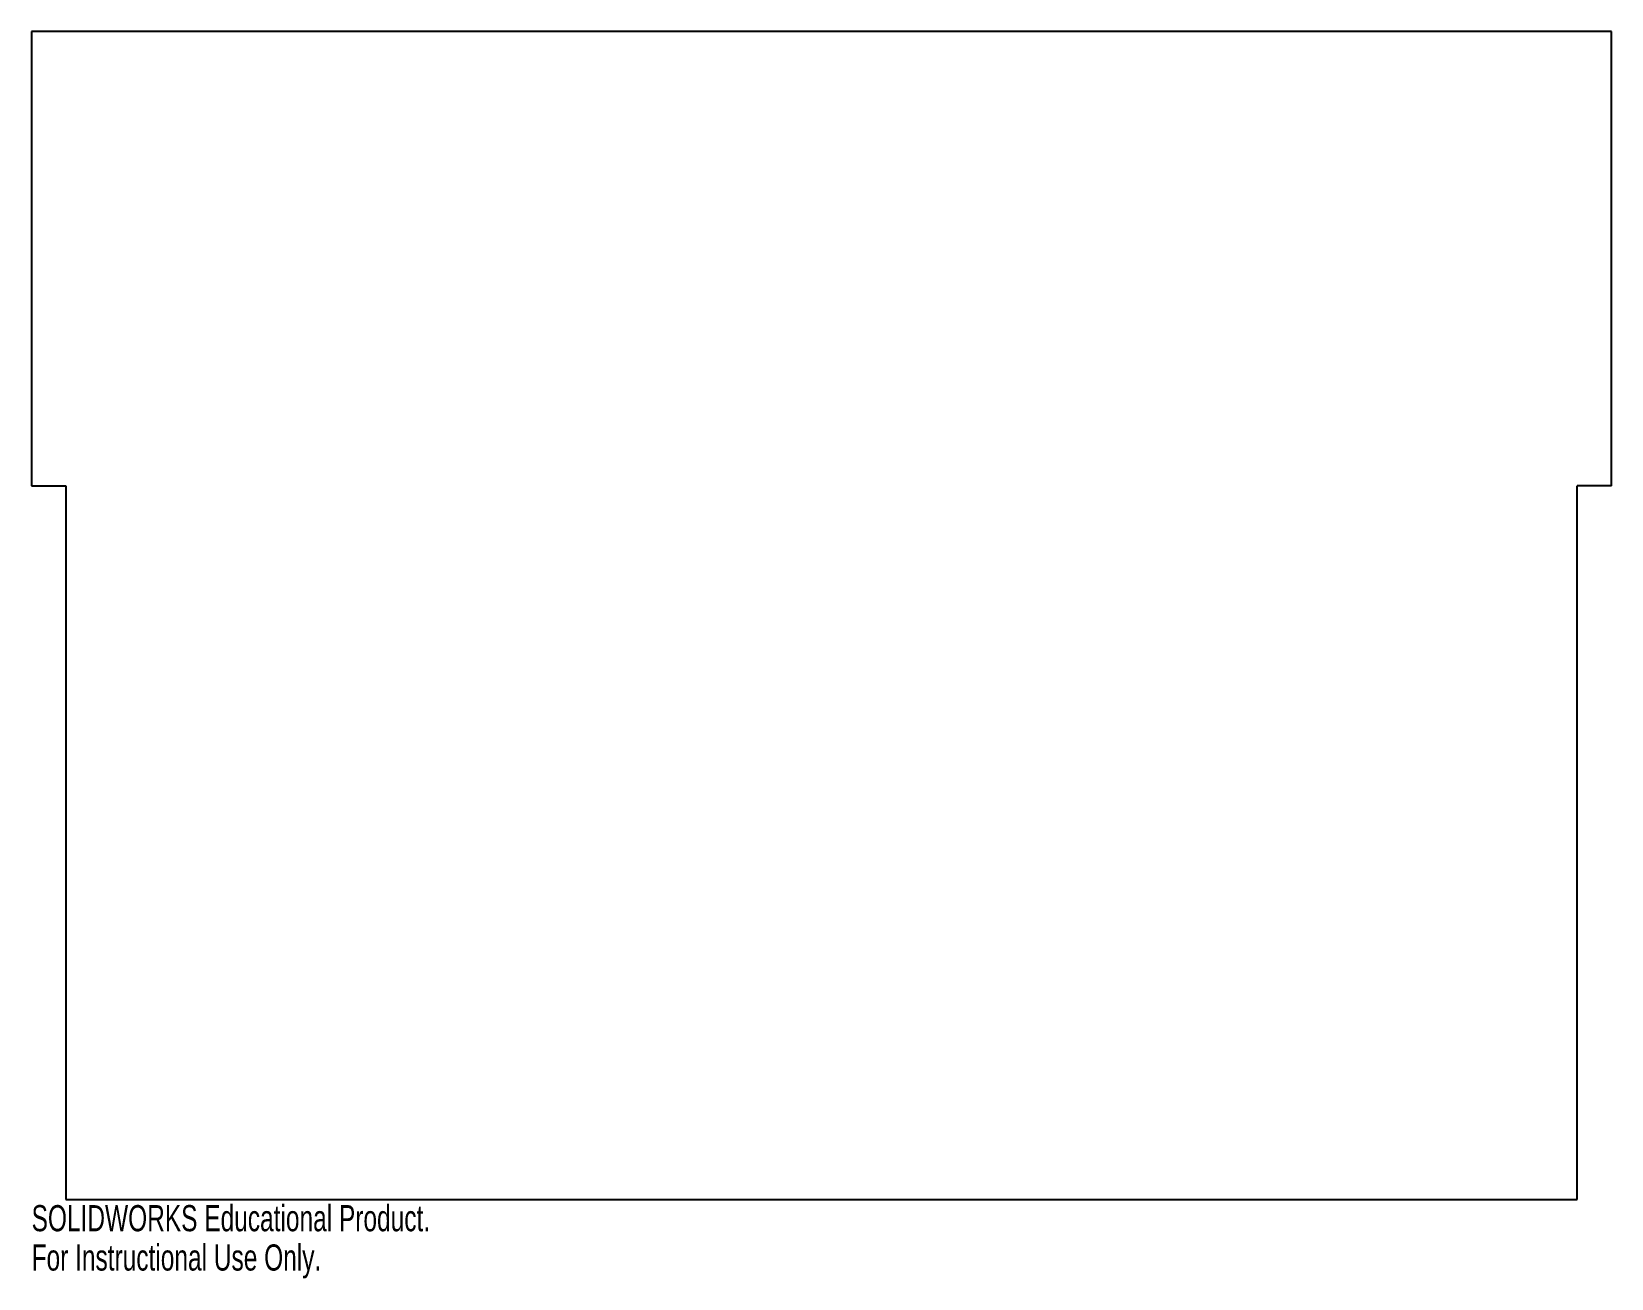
# Model space of a CAD drawing. Header units: inches. Extents: x -5.8 to 5.8, y -4.8 to 4.2.
import ezdxf

# ---------------------------------------------------------------- set-up
doc = ezdxf.new("R2010")
doc.units = ezdxf.units.IN
doc.header["$MEASUREMENT"] = 0
doc.styles.add('SLDTEXTSTYLE0', font='TXT', dxfattribs={"width": 0.7})

msp = doc.modelspace()

# ---------------------------------------------------------------- linework, layer by layer
at = {"color": 7, "linetype": 'Continuous', "lineweight": 25}
for p, q in [((5.75, 4.25), (-5.75, 4.25)), ((-5.75, 4.25), (-5.75, 0.945)), ((5.75, 0.945), (5.75, 4.25)), ((-5.75, 0.945), (-5.5, 0.945)), ((-5.5, 0.945), (-5.5, -4.25)), ((5.5, -4.25), (5.5, 0.945)), ((5.75, 0.945), (5.5, 0.945)), ((-5.5, -4.25), (5.5, -4.25))]:
    msp.add_line(p, q, dxfattribs=at)

# ---------------------------------------------------------------- texts
at = {"color": 7, "linetype": 'Continuous', "char_height": 0.1903, "attachment_point": 1, "style": 'SLDTEXTSTYLE0'}
for s, insert in [('SOLIDWORKS Educational Product.', (-5.75, -4.29)), ('For Instructional Use Only.', (-5.75, -4.576))]:
    msp.add_mtext(s, dxfattribs=dict(at, insert=insert))

doc.saveas('drawing.dxf')
